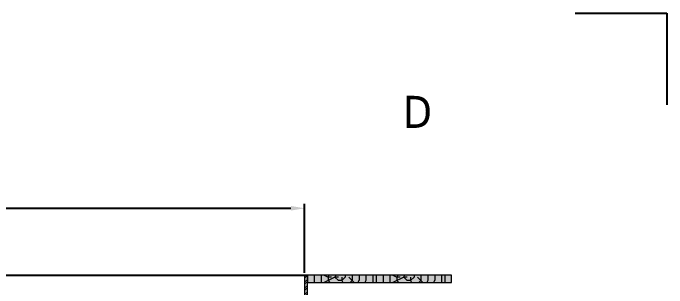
# Model space of a CAD drawing. Header units: millimetres. Extents: x -20000 to 230000, y -17405 to 24510.
# Drawn here: x 35022 to 35735, y -5586 to -5287 of the extents above; entities that cross this region are included whole.
import ezdxf
from ezdxf.enums import TextEntityAlignment as Align

# ---------------------------------------------------------------- set-up
doc = ezdxf.new("R2010")
doc.units = ezdxf.units.MM
doc.header["$PDMODE"] = 35
doc.header["$PDSIZE"] = 0.5
doc.layers.get('0').update_dxf_attribs({"lineweight": 13})
doc.layers.get('Defpoints').update_dxf_attribs({"true_color": 0xc2a584})
for name, color, linetype, lineweight in [('0 - 1 (validé)', 3, 'Continuous', 13), ('1 - Aluminium', 150, 'Continuous', 13), ('1 - Bois', 44, 'Continuous', 13), ('1 - Cotation', 32, 'Continuous', 13), ('1 - Texte', 7, 'Continuous', 13)]:
    doc.layers.add(name, color=color, linetype=linetype, lineweight=lineweight)
doc.layers.add('1 - Cache', color=7, linetype='Continuous', lineweight=0, true_color=0xffffff)
doc.layers.add('Intouchable', color=252, linetype='Continuous', lineweight=13, plot=False)
doc.layers.add('Non visible', color=163, linetype='Continuous', lineweight=25, plot=False)
doc.styles.get("Standard").update_dxf_attribs({"font": 'ARIALUNI.TTF'})
doc.styles.add('Texte Poralu', font='tahomabd.ttf')
doc.dimstyles.new('100 - 1000', dxfattribs={"dimtxt": 15, "dimasz": 15, "dimexe": 5, "dimexo": 2.5, "dimgap": 8, "dimtad": 1, "dimdec": 1, "dimtxsty": 'Texte Poralu', "dimcen": 10, "dimazin": 0, "dimtfac": 1, "dimtdec": 1, "dimtmove": 0, "dimatfit": 3, "dimfxl": 1, "dimarcsym": 0})

# ---------------------------------------------------------------- blocks, each defined once
blk = doc.blocks.new('Cadre Coupe_Elev')
at = {"color": 7}
blk.add_attdef('REPERE_1', text='', height=300, dxfattribs=at).set_placement((1000, 9000), align=Align.MIDDLE_CENTER)
at = {"layer": '1 - Texte', "color": 7}
for tag, p in [('DEFINITION1', (5000, 1200)), ('DEFINITION2', (5000, 800))]:
    blk.add_attdef(tag, text='', height=250, dxfattribs=at).set_placement(p, align=Align.MIDDLE_CENTER)
at = {"layer": 'Non visible', "style": 'Texte Poralu'}
for p in [(5447.12, 4905.8), (5447.12, 4605.8)]:
    blk.add_attdef('REPERE_2', text='', height=35, dxfattribs=at).set_placement(p, align=Align.MIDDLE_LEFT)
blk = doc.blocks.new('Cadre centrage dessin')
at = {"layer": 'Defpoints'}
for p, q in [((635, -1016.5), (735, -1016.5)), ((735, -1016.5), (735, -1116.5))]:
    blk.add_line(p, q, dxfattribs=at)
blk = doc.blocks.new('*D1005')
at = {"layer": '1 - Cotation', "color": 0, "lineweight": -2, "transparency": 16777216}
for p, q in [((34660, -5569.57), (34660, -5494.26)), ((35340, -5569.57), (35340, -5494.26)), ((34675, -5499.26), (35325, -5499.26))]:
    blk.add_line(p, q, dxfattribs=at)
at = {"layer": '1 - Cotation', "color": 0, "transparency": 16777216}
for points in [[(34675, -5496.76), (34675, -5501.76), (34660, -5499.26)], [(35325, -5496.76), (35325, -5501.76), (35340, -5499.26)]]:
    blk.add_solid(points, dxfattribs=at)
at = {"layer": 'Defpoints', "color": 0, "transparency": 16777216}
for p in [(35340, -5499.26), (34660, -5572.07), (35340, -5572.07)]:
    blk.add_point(p, dxfattribs=at)
at = {"layer": '1 - Cotation', "color": 0, "transparency": 16777216, "insert": (35000, -5483.76), "char_height": 15, "attachment_point": 5, "style": 'Texte Poralu'}
blk.add_mtext('L', dxfattribs=at)
blk = doc.blocks.new('*U844')
at = {"layer": '1 - Aluminium'}
h = blk.add_hatch(dxfattribs=at)
h.set_pattern_fill('ANSI32,_I', color=256, scale=0.5, style=2)
h.set_pattern_definition([(45, (-67442.9827, -44957.6387), (-3.36759605, 3.36759605), []), (45, (-67440.7376, -44957.6387), (-3.36759605, 3.36759605), [])])
h.paths.add_polyline_path([(0, 0), (3, 0), (3, 280), (0, 280)])
at = {"layer": '1 - Cache'}
h = blk.add_hatch(color=256, dxfattribs=at)
h.dxf.hatch_style = 2
h.paths.add_polyline_path([(0, 0), (3, 0), (3, 280), (0, 280)])
at = {"layer": '1 - Aluminium'}
blk.add_lwpolyline([(0, 0), (3, 0), (3, 280), (0, 280)], close=True, dxfattribs=at)
blk = doc.blocks.new('*U843')
at = {"layer": '1 - Bois'}
h = blk.add_hatch(dxfattribs=at)
h.set_pattern_fill('352', color=256, scale=75, style=0, pattern_type=2)
h.set_pattern_definition([(0, (158.25, -17), (75, 75), [22.5, -52.5]), (0, (158.25, -13.25), (75, 75), [22.5, -52.5]), (0, (162, -5.75), (75, 75), [15, -60]), (0, (165.75, 1.75), (75, 75), [11.25, -63.75]), (0, (165.75, 9.25), (75, 75), [7.5, -67.5]), (0, (147, 16.75), (75, 75), [3.75, -18.75, 3.75, -48.75]), (0, (158.25, 20.5), (75, 75), [3.75, -30, 11.25, -30]), (0, (173.25, 24.25), (75, 75), [3.75, -3.75, 3.75, -63.75]), (0, (169.5, 28), (75, 75), [3.75, -71.25]), (0, (165.75, 35.5), (75, 75), [11.25, -63.75]), (0, (165.75, 43), (75, 75), [15, -60]), (0, (162, 50.5), (75, 75), [18.75, -22.5, 3.75, -30]), (90, (132, 5.5), (-75, 75), [3.75, -7.5, 18.75, -45]), (90, (135.75, 13), (-75, 75), [3.75, -3.75, 11.25, -56.25]), (90, (139.5, 43), (-75, 75), [7.5, -67.5]), (90, (143.25, 13), (-75, 75), [15, -22.5, 3.75, -33.75]), (90, (147, 54.25), (-75, 75), [3.75, -71.25]), (90, (150.75, 16.75), (-75, 75), [11.25, -63.75]), (90, (158.25, 20.5), (-75, 75), [7.5, -67.5]), (90, (165.75, 20.5), (-75, 75), [3.75, -11.25, 11.25, -48.75]), (90, (169.5, 24.25), (-75, 75), [3.75, -71.25]), (90, (173.25, 9.25), (-75, 75), [10.5, -64.5]), (90, (177, -5.75), (-75, 75), [7.5, -67.5]), (90, (184.5, 24.25), (-75, 75), [3.75, -71.25]), (90, (192, 20.5), (-75, 75), [11.25, -63.75]), (90, (199.5, 20.5), (-75, 75), [11.25, -63.75]), (45, (188.25, -9.5), (8e-15, 75), [5.303, -5.303, 5.303, -90.156]), (45, (173.25, 9.25), (8e-15, 75), [10.607, -95.46]), (45, (143.25, 46.75), (8e-15, 75), [10.607, -95.46]), (45, (158.25, 28), (8e-15, 75), [10.607, -95.46]), (45, (162, 13), (8e-15, 75), [10.607, -95.46]), (45, (184.5, -2), (8e-15, 75), [10.607, -95.46]), (45, (177, 1.75), (8e-15, 75), [15.91, -90.156]), (45, (154.5, 35.5), (8e-15, 75), [5.303, -100.763]), (45, (150.75, 43), (8e-15, 75), [5.303, -100.763]), (45, (180.75, 43), (8e-15, 75), [5.303, -100.763]), (45, (150.75, 5.5), (8e-15, 75), [5.303, -100.763]), (45, (192, 31.75), (8e-15, 75), [5.303, -100.763]), (45, (165.75, 24.25), (8e-15, 75), [5.303, -100.763]), (45, (173.25, 31.75), (8e-15, 75), [5.303, -100.763]), (135, (169.5, 16.75), (-75, 8e-15), [5.303, -5.303, 15.91, -79.55]), (135, (180.75, 16.75), (-75, 8e-15), [5.303, -100.763]), (135, (180.75, -9.5), (-75, 8e-15), [5.303, -100.763]), (135, (165.75, 9.25), (-75, 8e-15), [5.303, -100.763]), (135, (177, 24.25), (-75, 8e-15), [5.303, -100.763]), (135, (158.25, 5.5), (-75, 8e-15), [5.303, -100.763]), (135, (188.25, 5.5), (-75, 8e-15), [5.303, -100.763]), (135, (135.75, -17), (-75, 8e-15), [5.303, -100.763]), (135, (139.5, -13.25), (-75, 8e-15), [10.607, -95.46]), (135, (143.25, -9.5), (-75, 8e-15), [10.607, -95.46]), (135, (150.75, -9.5), (-75, 8e-15), [10.607, -95.46]), (135, (154.5, -2), (-75, 8e-15), [10.607, -95.46]), (135, (184.5, 28), (-75, 8e-15), [10.607, -95.46]), (135, (199.5, -9.5), (-75, 8e-15), [10.607, -95.46]), (135, (203.25, 50.5), (-75, 8e-15), [10.607, -95.46]), (135, (203.25, 43), (-75, 8e-15), [10.607, -95.46]), (135, (195.75, 39.25), (-75, 8e-15), [10.607, -95.46]), (135, (143.25, 39.25), (-75, 8e-15), [15.91, -90.156]), (135, (192, 31.75), (-75, 8e-15), [15.91, -90.156]), (26.565, (150.75, 54.25), (75, 3e-08), [8.385, -159.32]), (26.565, (150.75, 16.75), (75, 3e-08), [8.385, -159.32]), (26.565, (158.25, 39.25), (75, 3e-08), [8.385, -159.32]), (26.565, (180.75, -13.25), (75, 3e-08), [8.385, -159.32]), (26.565, (177, -5.75), (75, 3e-08), [8.385, -159.32]), (26.565, (154.5, 9.25), (75, 3e-08), [8.385, -159.32]), (26.565, (154.5, 46.75), (75, 3e-08), [8.385, -159.32]), (26.565, (177, 24.25), (75, 3e-08), [16.77, -150.935]), (63.435, (177, 35.5), (4e-09, 75), [8.385, -159.32]), (63.435, (188.25, 13), (4e-09, 75), [8.385, -159.32]), (63.435, (150.75, 28), (4e-09, 75), [8.385, -159.32]), (63.435, (135.75, 31.75), (4e-09, 75), [8.385, -159.32]), (63.435, (180.75, 16.75), (4e-09, 75), [8.385, -159.32]), (63.435, (173.25, 16.75), (4e-09, 75), [8.385, -159.32]), (63.435, (143.25, 28), (4e-09, 75), [16.77, -150.935]), (63.435, (199.5, 1.75), (4e-09, 75), [16.77, -150.935]), (63.435, (192, 5.5), (4e-09, 75), [16.77, -150.935]), (116.565, (132, -5.75), (-3e-08, 75), [8.385, -159.32]), (116.565, (132, 35.5), (-3e-08, 75), [8.385, -159.32]), (116.565, (147, -17), (-3e-08, 75), [8.385, -159.32]), (116.565, (139.5, 50.5), (-3e-08, 75), [8.385, -159.32]), (116.565, (147, 5.5), (-3e-08, 75), [8.385, -159.32]), (116.565, (162, 13), (-3e-08, 75), [8.385, -159.32]), (116.565, (169.5, 28), (-3e-08, 75), [8.385, -159.32]), (116.565, (135.75, -2), (2e-05, 75), [8.385, -159.32]), (116.565, (154.5, 9.25), (-3e-08, 75), [8.385, -159.32]), (116.565, (177, 1.75), (-3e-08, 75), [8.385, -159.32]), (116.565, (184.5, 9.25), (-3e-08, 75), [8.385, -159.32]), (116.565, (199.5, 31.75), (-3e-08, 75), [8.385, -159.32]), (116.565, (143.25, 54.25), (-3e-08, 75), [8.385, -159.32]), (116.565, (132, 50.5), (-3e-08, 75), [16.77, -150.935]), (116.565, (143.25, -2), (-3e-08, 75), [16.77, -150.935]), (153.435, (132, -13.25), (-75, 4e-09), [8.385, -159.32]), (153.435, (195.75, -17), (-75, 4e-09), [8.385, -159.32]), (153.435, (192, 20.5), (-75, 4e-09), [8.385, -159.32]), (153.435, (162, -5.75), (-75, 4e-09), [8.385, -159.32]), (153.435, (158.25, -13.25), (-75, 4e-09), [8.385, -159.32]), (153.435, (165.75, 1.75), (-75, 4e-09), [8.385, -159.32]), (153.435, (188.25, 46.75), (-75, 4e-09), [8.385, -159.32]), (153.435, (195.75, 50.5), (-75, 4e-09), [16.77, -150.935])])
h.paths.add_polyline_path([(0, 0), (157, 0), (157, 8), (0, 8)])
at = {"layer": '1 - Cache'}
h = blk.add_hatch(color=256, dxfattribs=at)
h.dxf.hatch_style = 2
h.paths.add_polyline_path([(0, 0), (157, 0), (157, 8), (0, 8)])
at = {"layer": '1 - Bois'}
blk.add_lwpolyline([(0, 0), (157, 0), (157, 8), (0, 8)], close=True, dxfattribs=at)

msp = doc.modelspace()

# ---------------------------------------------------------------- linework, layer by layer
at = {"layer": 'Defpoints', "ltscale": 2}
msp.add_line((34660, -5572.07), (35340, -5572.07), dxfattribs=at)

# ---------------------------------------------------------------- block references
msp.add_blockref('*U844', (35340, -5852.07))
at = {"rotation": 179.9999598587278}
msp.add_blockref('*U843', (35500, -5572.07), dxfattribs=at)
at = {"layer": '0 - 1 (validé)'}
ref = msp.add_blockref('Cadre Coupe_Elev', (30000, -10000), dxfattribs=at)
ref.add_attrib('REPERE_2', 'D', dxfattribs={"layer": 'Non visible', "height": 35, "style": 'Texte Poralu'}).set_placement((35447.12, -5394.2), align=Align.MIDDLE_LEFT)
at = {"layer": 'Intouchable'}
msp.add_blockref('Cadre centrage dessin', (35000, -4270), dxfattribs=at)

# ---------------------------------------------------------------- dimensions: what is measured, and where the dimension line sits
at = {"layer": '1 - Cotation'}
dim = msp.add_linear_dim(base=(35340, -5499.26), p1=(34660, -5572.07), p2=(35340, -5572.07), text='L', dimstyle='100 - 1000', dxfattribs=at)
dim.commit()
dim.dimension.update_dxf_attribs({"geometry": '*D1005', "text_midpoint": (35000, -5483.76)})

doc.saveas('drawing.dxf')
